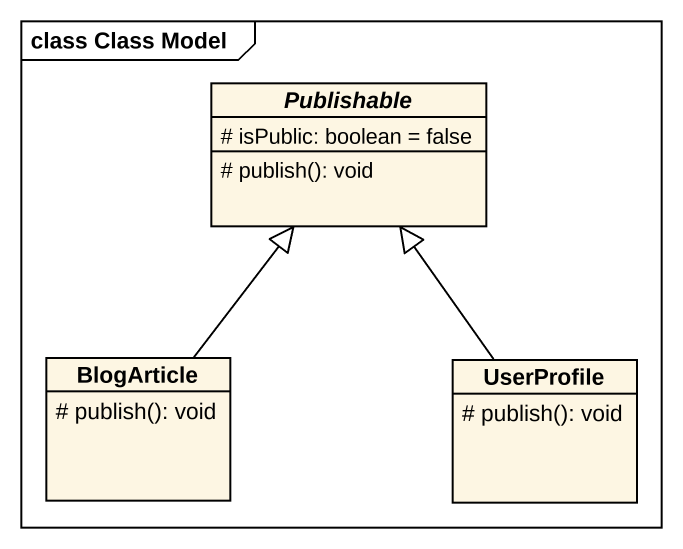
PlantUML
@startuml
mainframe class Class Model
hide circle
hide empty members
skinparam classAttributeIconSize 0
abstract class Publishable {
  # isPublic: boolean = false
  # publish(): void
}
class BlogArticle {
  # publish(): void
}
class UserProfile {
  # publish(): void
}
BlogArticle -up-|> Publishable
UserProfile -up-|> Publishable
@enduml
